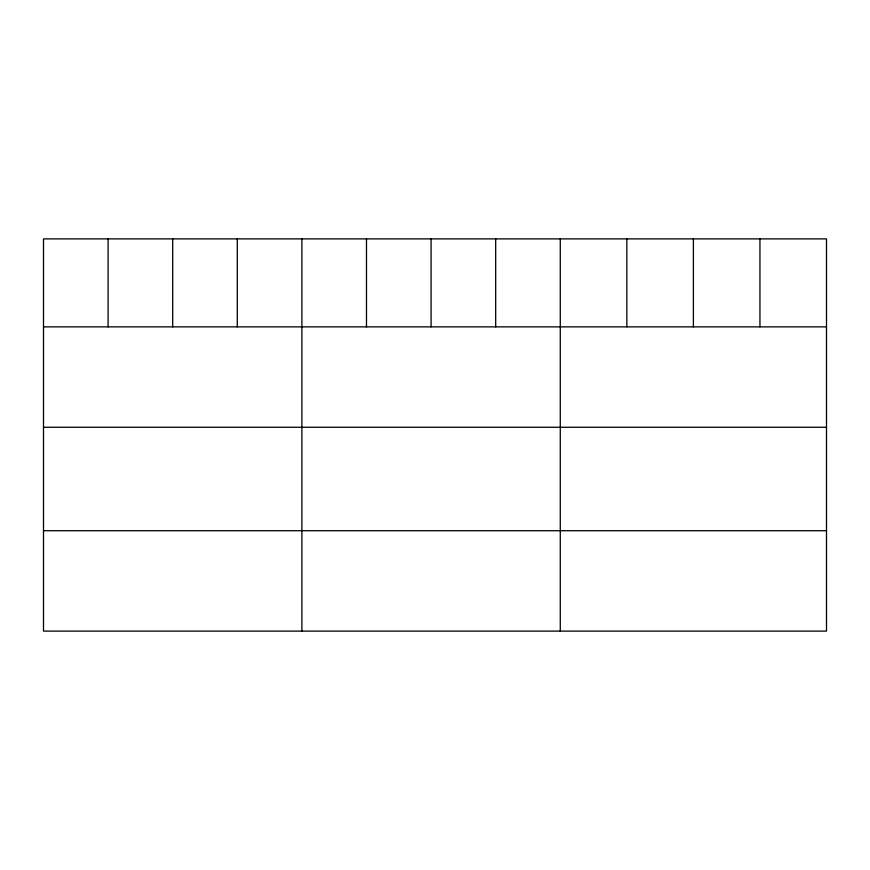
<?xml version="1.0" encoding="UTF-8"?>
<svg xmlns="http://www.w3.org/2000/svg" width="870" height="870" viewBox="0 0 870 870"><rect width="100%" height="100%" fill="white"/><g stroke="black" fill="none" stroke-linecap="round" stroke-linejoin="round"><path stroke-width="1.3" d="M826.5 326.87L826.5 631.109L43.5 631.109L43.5 238.891L826.5 238.891L826.5 326.87L43.5 326.87M43.5 427.268L826.5 427.268M43.5 530.711L826.5 530.711M759.945 238.891L759.945 326.87M693.39 238.891L693.39 326.87M626.835 238.891L626.835 326.87M560.28 238.891L560.28 631.109M495.682 238.891L495.682 326.87M431.085 238.891L431.085 326.87M366.487 238.891L366.487 326.87M301.89 238.891L301.89 631.109M237.292 238.891L237.292 326.87M172.695 238.891L172.695 326.87M108.097 238.891L108.097 326.87"/></g></svg>
